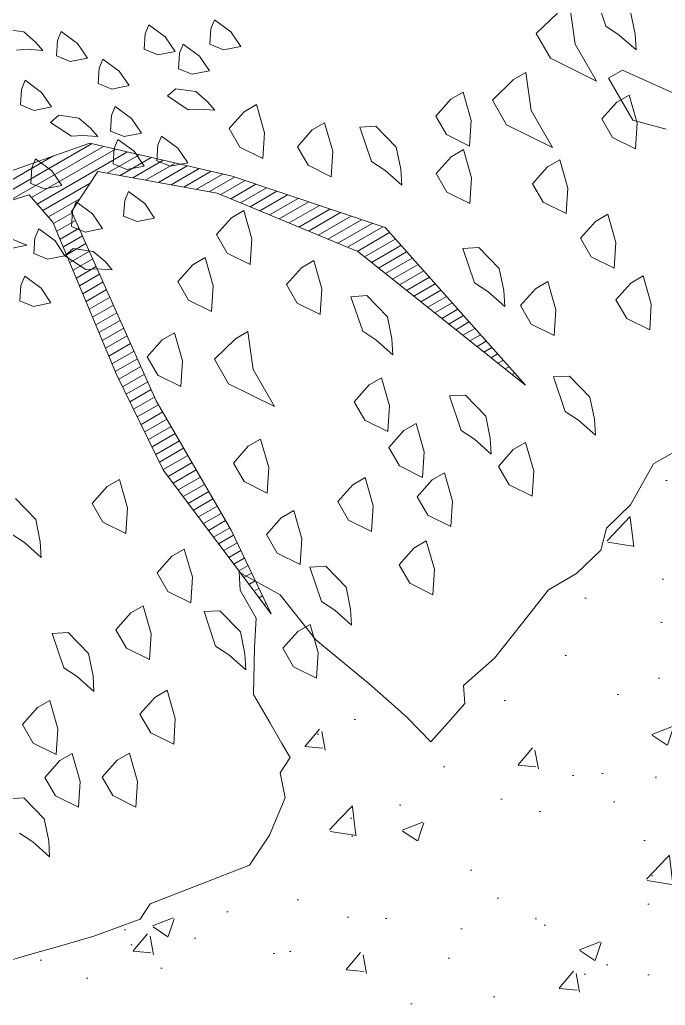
# Model space of a CAD drawing. Header units: metres. Extents: x 12093 to 20303, y 514 to 1412.
# Drawn here: x 19712.157 to 19713.261, y 702.806 to 704.492 of the extents above; entities that cross this region are included whole.
import ezdxf

# ---------------------------------------------------------------- set-up
doc = ezdxf.new("R2010")
doc.units = ezdxf.units.M
for name, color, linetype, lineweight in [('ARBOLES', 52, 'Continuous', 13), ('grass', 64, 'Continuous', 13), ('MANZANAS-ORIGINALES', 147, 'Continuous', 9)]:
    doc.layers.add(name, color=color, linetype=linetype, lineweight=lineweight)
pattern_1 = [(50, (19136.99335, 73.14804), (0.36436934, -0.03187817), [0.0381, -0.4191]), (355, (19136.99335, 73.14804), (-0.07048565, 0.38211329), [0.03048, -0.33528]), (100.451, (19137.0237, 73.1454), (0.293885, 0.35023338), [0.03238, -0.35618]), (46.1842, (19136.99335, 73.24964), (0.54215808, -0.08408466), [0.05715, -0.62865]), (96.6356, (19137.03853, 73.24264), (0.47480847, 0.4948511), [0.04857, -0.53427]), (351.184, (19136.99335, 73.24964), (0.4748092, 0.49485024), [0.04572, -0.50292]), (21, (19137.04415, 73.22424), (0.30322976, -0.20453104), [0.0381, -0.4191]), (326, (19137.04415, 73.22424), (0.12360406, 0.36837593), [0.03048, -0.33528]), (71.4514, (19137.06942, 73.2072), (0.42683298, 0.16384572), [0.03238, -0.35618]), (37.5, (19136.99335, 73.14804), (0.006177207, 0.169110078), [0, -0.331216, 0, -0.34036, 0, -0.33655]), (7.5, (19136.99335, 73.14804), (0.133639325, 0.20036115), [0, -0.194056, 0, -0.323596, 0, -0.12827]), (327.5, (19136.88007, 73.14804), (0.27118119, -0.011457488), [0, -0.127, 0, -0.39624, 0, -0.52578]), (317.5, (19136.82927, 73.14804), (0.29625836, 0.05085298), [0, -0.1651, 0, -0.263144, 0, -0.37338])]

# ---------------------------------------------------------------- blocks, each defined once
blk = doc.blocks.new('ghgfghgh')
at = {"layer": 'ARBOLES', "lineweight": 20}
for p, q in [((20002.0027, 663.4114), (20002.1318, 663.486)), ((20002.0121, 663.445), (20002.13, 663.4864)), ((20002.0423, 663.4239), (20002.1447, 663.483)), ((20002.13, 663.4864), (20002.2834, 663.4509)), ((20001.9864, 663.4125), (20002.0903, 663.4725)), ((20002.0672, 663.4278), (20002.1576, 663.48)), ((20002.0733, 663.4209), (20002.1705, 663.4771)), ((20002.1489, 663.4541), (20002.1834, 663.4741)), ((20002.1626, 663.4517), (20002.1963, 663.4711)), ((20002.1764, 663.4492), (20002.2092, 663.4681)), ((20002.1901, 663.4467), (20002.222, 663.4651)), ((20002.2039, 663.4442), (20002.2349, 663.4621)), ((20002.1387, 663.456), (20002.1103, 663.413)), ((20002.2673, 663.4328), (20002.1387, 663.456)), ((20002.2176, 663.4417), (20002.2478, 663.4592)), ((20002.2314, 663.4392), (20002.2607, 663.4562)), ((20002.2451, 663.4368), (20002.2736, 663.4532)), ((20002.2589, 663.4343), (20002.2861, 663.45)), ((20002.2834, 663.4509), (20002.4484, 663.3955)), ((20002.0793, 663.414), (20002.1304, 663.4435)), ((20002.2714, 663.4311), (20002.2976, 663.4462)), ((20002.2819, 663.4267), (20002.309, 663.4423)), ((20002.0645, 663.4309), (20001.997, 663.4096)), ((20002.0903, 663.4015), (20002.0645, 663.4309)), ((20002.419, 663.3696), (20002.2673, 663.4328)), ((20002.2924, 663.4223), (20002.3204, 663.4385)), ((20002.3029, 663.418), (20002.3318, 663.4347)), ((20002.3134, 663.4136), (20002.3432, 663.4308)), ((20002.0854, 663.4071), (20002.1193, 663.4267)), ((20002.3239, 663.4092), (20002.3546, 663.427)), ((20002.3343, 663.4049), (20002.366, 663.4232)), ((20002.3448, 663.4005), (20002.3775, 663.4193)), ((20002.091, 663.3999), (20002.111, 663.4114)), ((20002.1103, 663.413), (20002.2017, 663.2087)), ((20002.3553, 663.3961), (20002.3889, 663.4155)), ((20002.3658, 663.3918), (20002.4003, 663.4117)), ((20002.3763, 663.3874), (20002.4117, 663.4078)), ((20002.1587, 663.237), (20002.0903, 663.4015)), ((20002.0945, 663.3915), (20002.1147, 663.4032)), ((20002.3868, 663.383), (20002.4231, 663.404)), ((20002.3973, 663.3787), (20002.4345, 663.4001)), ((20002.098, 663.3831), (20002.1184, 663.3949)), ((20002.1015, 663.3747), (20002.1221, 663.3866)), ((20002.4078, 663.3743), (20002.4459, 663.3963)), ((20002.4183, 663.3699), (20002.4532, 663.3901)), ((20002.4484, 663.3955), (20002.5997, 663.2257)), ((20002.105, 663.3663), (20002.1258, 663.3783)), ((20002.4261, 663.364), (20002.4594, 663.3832)), ((20002.4337, 663.358), (20002.4655, 663.3763)), ((20002.1085, 663.3579), (20002.1295, 663.37)), ((20002.5997, 663.2257), (20002.419, 663.3696)), ((20002.4413, 663.3519), (20002.4716, 663.3694)), ((20002.112, 663.3495), (20002.1332, 663.3617)), ((20002.4488, 663.3459), (20002.4777, 663.3626)), ((20002.4564, 663.3398), (20002.4839, 663.3557)), ((20002.1155, 663.341), (20002.1369, 663.3534)), ((20002.119, 663.3326), (20002.1406, 663.3452)), ((20002.464, 663.3338), (20002.49, 663.3488)), ((20002.1225, 663.3242), (20002.1443, 663.3369)), ((20002.4716, 663.3277), (20002.4961, 663.3419)), ((20002.4792, 663.3217), (20002.5023, 663.335)), ((20002.126, 663.3158), (20002.1481, 663.3286)), ((20002.4868, 663.3156), (20002.5084, 663.3281)), ((20002.1294, 663.3074), (20002.1518, 663.3203)), ((20002.1329, 663.299), (20002.1555, 663.312)), ((20002.4944, 663.3096), (20002.5145, 663.3212)), ((20002.5019, 663.3036), (20002.5207, 663.3144)), ((20002.1364, 663.2906), (20002.1592, 663.3037)), ((20002.5095, 663.2975), (20002.5268, 663.3075)), ((20002.1399, 663.2822), (20002.1629, 663.2954)), ((20002.5171, 663.2915), (20002.5329, 663.3006)), ((20002.5247, 663.2854), (20002.5391, 663.2937)), ((20002.1434, 663.2738), (20002.1666, 663.2872)), ((20002.5323, 663.2794), (20002.5452, 663.2868)), ((20002.5399, 663.2733), (20002.5513, 663.2799)), ((20002.1469, 663.2654), (20002.1703, 663.2789)), ((20002.1504, 663.257), (20002.174, 663.2706)), ((20002.5475, 663.2673), (20002.5575, 663.2731)), ((20002.1539, 663.2486), (20002.1777, 663.2623)), ((20002.555, 663.2612), (20002.5636, 663.2662)), ((20002.5626, 663.2552), (20002.5697, 663.2593)), ((20002.1574, 663.2402), (20002.1814, 663.254)), ((20002.5702, 663.2491), (20002.5759, 663.2524)), ((20002.1612, 663.2319), (20002.1851, 663.2457)), ((20002.1652, 663.2238), (20002.1888, 663.2374)), ((20002.5778, 663.2431), (20002.582, 663.2455)), ((20002.5854, 663.2371), (20002.5881, 663.2386)), ((20002.2096, 663.1335), (20002.1587, 663.237)), ((20002.1692, 663.2157), (20002.1925, 663.2292)), ((20002.593, 663.231), (20002.5943, 663.2317)), ((20002.1732, 663.2076), (20002.1962, 663.2209)), ((20002.1772, 663.1995), (20002.1999, 663.2126)), ((20002.2017, 663.2087), (20002.2823, 663.069)), ((20002.1812, 663.1913), (20002.2041, 663.2045)), ((20002.1852, 663.1832), (20002.2086, 663.1967)), ((20002.1892, 663.1751), (20002.2131, 663.1889)), ((20002.1932, 663.167), (20002.2176, 663.1811)), ((20002.1971, 663.1589), (20002.2221, 663.1733)), ((20002.2011, 663.1507), (20002.2266, 663.1654)), ((20002.2051, 663.1426), (20002.2311, 663.1576)), ((20002.2091, 663.1345), (20002.2357, 663.1498)), ((20002.2144, 663.1271), (20002.2402, 663.142)), ((20002.3255, 662.9788), (20002.2096, 663.1335)), ((20002.2198, 663.1198), (20002.2447, 663.1342)), ((20002.2253, 663.1126), (20002.2492, 663.1264)), ((20002.2308, 663.1053), (20002.2537, 663.1185)), ((20002.2362, 663.098), (20002.2582, 663.1107)), ((20002.2417, 663.0907), (20002.2627, 663.1029)), ((20002.2471, 663.0834), (20002.2673, 663.0951)), ((20002.2526, 663.0762), (20002.2718, 663.0873)), ((20002.258, 663.0689), (20002.2763, 663.0794)), ((20002.2635, 663.0616), (20002.2808, 663.0716)), ((20002.2823, 663.069), (20002.3255, 662.9788)), ((20002.2689, 663.0543), (20002.2849, 663.0636)), ((20002.2744, 663.0471), (20002.2888, 663.0554)), ((20002.2798, 663.0398), (20002.2927, 663.0472)), ((20002.2853, 663.0325), (20002.2966, 663.0391)), ((20002.2907, 663.0252), (20002.3006, 663.0309)), ((20002.2962, 663.018), (20002.3045, 663.0227)), ((20002.3016, 663.0107), (20002.3084, 663.0146)), ((20002.3071, 663.0034), (20002.3123, 663.0064)), ((20002.3125, 662.9961), (20002.3162, 662.9982)), ((20002.318, 662.9888), (20002.3201, 662.9901)), ((20002.3234, 662.9816), (20002.324, 662.9819))]:
    blk.add_line(p, q, dxfattribs=at)
at = {"layer": 'grass'}
for p, q in [((20002.6865, 663.6127), (20002.6739, 663.6498)), ((20002.6533, 663.5935), (20002.6474, 663.6344)), ((20002.6341, 663.6267), (20002.6113, 663.6047)), ((20002.7131, 663.6281), (20002.718, 663.6043)), ((20002.0372, 663.6096), (20002.0588, 663.6065)), ((20002.1936, 663.6143), (20002.1896, 663.6045)), ((20002.2112, 663.6014), (20002.1936, 663.6143)), ((20002.2604, 663.6099), (20002.2593, 663.5932)), ((20002.2644, 663.6197), (20002.2604, 663.6099)), ((20002.282, 663.6068), (20002.2644, 663.6197)), ((20002.7008, 663.6032), (20002.6865, 663.6127)), ((20002.0588, 663.6065), (20002.0715, 663.5956)), ((20002.0991, 663.6072), (20002.0951, 663.5974)), ((20002.1167, 663.5942), (20002.0991, 663.6072)), ((20002.1896, 663.6045), (20002.1885, 663.5878)), ((20002.2219, 663.5856), (20002.2112, 663.6014)), ((20002.2927, 663.5909), (20002.282, 663.6068)), ((20002.6113, 663.6047), (20002.6267, 663.5781)), ((20002.719, 663.5871), (20002.7008, 663.6032)), ((20002.718, 663.6043), (20002.719, 663.5871)), ((20002.0715, 663.5956), (20002.0793, 663.5867)), ((20002.0951, 663.5974), (20002.094, 663.5806)), ((20002.1274, 663.5784), (20002.1167, 663.5942)), ((20002.2308, 663.5934), (20002.2268, 663.5836)), ((20002.2484, 663.5805), (20002.2308, 663.5934)), ((20002.2593, 663.5932), (20002.274, 663.5872)), ((20002.274, 663.5872), (20002.2927, 663.5909)), ((20002.6763, 663.5536), (20002.6533, 663.5935)), ((20002.0626, 663.5878), (20002.0508, 663.5869)), ((20002.0793, 663.5867), (20002.0626, 663.5878)), ((20002.094, 663.5806), (20002.1087, 663.5746)), ((20002.1087, 663.5746), (20002.1274, 663.5784)), ((20002.1441, 663.5773), (20002.1401, 663.5675)), ((20002.1617, 663.5644), (20002.1441, 663.5773)), ((20002.1885, 663.5878), (20002.2032, 663.5818)), ((20002.2032, 663.5818), (20002.2219, 663.5856)), ((20002.2268, 663.5836), (20002.2257, 663.5669)), ((20002.2591, 663.5647), (20002.2484, 663.5805)), ((20002.6267, 663.5781), (20002.6763, 663.5536)), ((20002.1401, 663.5675), (20002.139, 663.5508)), ((20002.2257, 663.5669), (20002.2404, 663.5609)), ((20002.1724, 663.5486), (20002.1617, 663.5644)), ((20002.2404, 663.5609), (20002.2591, 663.5647)), ((20002.6001, 663.5628), (20002.5868, 663.5551)), ((20002.606, 663.5219), (20002.6001, 663.5628)), ((20002.7045, 663.5654), (20002.6894, 663.5567)), ((20002.6894, 663.5567), (20002.7156, 663.5113)), ((20002.7729, 663.5343), (20002.7045, 663.5654)), ((20002.0604, 663.5544), (20002.0564, 663.5446)), ((20002.078, 663.5414), (20002.0604, 663.5544)), ((20002.139, 663.5508), (20002.1537, 663.5448)), ((20002.1537, 663.5448), (20002.1724, 663.5486)), ((20002.5868, 663.5551), (20002.564, 663.5331)), ((20002.0564, 663.5446), (20002.0553, 663.5278)), ((20002.0887, 663.5256), (20002.078, 663.5414)), ((20002.2137, 663.5375), (20002.2226, 663.5453)), ((20002.2362, 663.5225), (20002.2137, 663.5375)), ((20002.2226, 663.5453), (20002.2442, 663.5422)), ((20002.2442, 663.5422), (20002.2569, 663.5312)), ((20002.5325, 663.5415), (20002.5192, 663.5339)), ((20002.5412, 663.5111), (20002.5325, 663.5415)), ((20002.7116, 663.5385), (20002.6983, 663.5309)), ((20002.7203, 663.5081), (20002.7116, 663.5385)), ((20002.0553, 663.5278), (20002.07, 663.5218)), ((20002.07, 663.5218), (20002.0887, 663.5256)), ((20002.1575, 663.5261), (20002.1535, 663.5163)), ((20002.1751, 663.5132), (20002.1575, 663.5261)), ((20002.2569, 663.5312), (20002.2647, 663.5223)), ((20002.3098, 663.5282), (20002.2965, 663.5205)), ((20002.3185, 663.4977), (20002.3098, 663.5282)), ((20002.5192, 663.5339), (20002.5031, 663.5157)), ((20002.564, 663.5331), (20002.5794, 663.5065)), ((20002.6983, 663.5309), (20002.6822, 663.5127)), ((20002.0876, 663.5089), (20002.0965, 663.5167)), ((20002.0965, 663.5167), (20002.1181, 663.5136)), ((20002.1181, 663.5136), (20002.1308, 663.5027)), ((20002.1535, 663.5163), (20002.1524, 663.4996)), ((20002.248, 663.5234), (20002.2362, 663.5225)), ((20002.2647, 663.5223), (20002.248, 663.5234)), ((20002.2965, 663.5205), (20002.2804, 663.5023)), ((20002.5031, 663.5157), (20002.5147, 663.4958)), ((20002.629, 663.482), (20002.606, 663.5219)), ((20002.1101, 663.494), (20002.0876, 663.5089)), ((20002.1858, 663.4974), (20002.1751, 663.5132)), ((20002.3832, 663.5085), (20002.3699, 663.5008)), ((20002.3919, 663.4781), (20002.3832, 663.5085)), ((20002.4213, 663.5039), (20002.4384, 663.5049)), ((20002.4338, 663.4668), (20002.4213, 663.5039)), ((20002.4384, 663.5049), (20002.4604, 663.4822)), ((20002.5395, 663.4835), (20002.5412, 663.5111)), ((20002.5794, 663.5065), (20002.629, 663.482)), ((20002.6822, 663.5127), (20002.6937, 663.4927)), ((20002.7156, 663.5113), (20002.7514, 663.5017)), ((20002.7185, 663.4805), (20002.7203, 663.5081)), ((20002.1219, 663.4949), (20002.1101, 663.494)), ((20002.1386, 663.4938), (20002.1219, 663.4949)), ((20002.1308, 663.5027), (20002.1386, 663.4938)), ((20002.1524, 663.4996), (20002.1671, 663.4936)), ((20002.1671, 663.4936), (20002.1858, 663.4974)), ((20002.2074, 663.4942), (20002.2034, 663.4844)), ((20002.225, 663.4813), (20002.2074, 663.4942)), ((20002.2804, 663.5023), (20002.2919, 663.4824)), ((20002.3167, 663.4701), (20002.3185, 663.4977)), ((20002.3699, 663.5008), (20002.3538, 663.4827)), ((20002.5147, 663.4958), (20002.5395, 663.4835)), ((20002.6937, 663.4927), (20002.7185, 663.4805)), ((20002.1602, 663.4907), (20002.1562, 663.4809)), ((20002.1778, 663.4778), (20002.1602, 663.4907)), ((20002.2034, 663.4844), (20002.2023, 663.4677)), ((20002.2919, 663.4824), (20002.3167, 663.4701)), ((20002.3538, 663.4827), (20002.3653, 663.4627)), ((20002.4604, 663.4822), (20002.4653, 663.4584)), ((20002.1562, 663.4809), (20002.1551, 663.4642)), ((20002.1885, 663.4619), (20002.1778, 663.4778)), ((20002.2357, 663.4655), (20002.225, 663.4813)), ((20002.3901, 663.4504), (20002.3919, 663.4781)), ((20002.5195, 663.472), (20002.5034, 663.4538)), ((20002.5328, 663.4796), (20002.5195, 663.472)), ((20002.5415, 663.4492), (20002.5328, 663.4796)), ((20002.0716, 663.4697), (20002.0675, 663.4599)), ((20002.0892, 663.4568), (20002.0716, 663.4697)), ((20002.1551, 663.4642), (20002.1698, 663.4582)), ((20002.1698, 663.4582), (20002.1885, 663.4619)), ((20002.2023, 663.4677), (20002.217, 663.4617)), ((20002.217, 663.4617), (20002.2357, 663.4655)), ((20002.3653, 663.4627), (20002.3901, 663.4504)), ((20002.4482, 663.4574), (20002.4338, 663.4668)), ((20002.6234, 663.461), (20002.6073, 663.4428)), ((20002.6367, 663.4687), (20002.6234, 663.461)), ((20002.6454, 663.4382), (20002.6367, 663.4687)), ((20002.0675, 663.4599), (20002.0664, 663.4432)), ((20002.0998, 663.441), (20002.0892, 663.4568)), ((20002.4663, 663.4413), (20002.4482, 663.4574)), ((20002.4653, 663.4584), (20002.4663, 663.4413)), ((20002.5034, 663.4538), (20002.5149, 663.4339)), ((20002.0664, 663.4432), (20002.0811, 663.4372)), ((20002.0811, 663.4372), (20002.0998, 663.441)), ((20002.5397, 663.4216), (20002.5415, 663.4492)), ((20002.6073, 663.4428), (20002.6188, 663.4229)), ((20002.1716, 663.4345), (20002.1676, 663.4247)), ((20002.1892, 663.4216), (20002.1716, 663.4345)), ((20002.5149, 663.4339), (20002.5397, 663.4216)), ((20002.6436, 663.4106), (20002.6454, 663.4382)), ((20002.1154, 663.4232), (20002.1114, 663.4134)), ((20002.133, 663.4103), (20002.1154, 663.4232)), ((20002.1676, 663.4247), (20002.1665, 663.408)), ((20002.1999, 663.4058), (20002.1892, 663.4216)), ((20002.6188, 663.4229), (20002.6436, 663.4106)), ((20002.1114, 663.4134), (20002.1103, 663.3967)), ((20002.1437, 663.3944), (20002.133, 663.4103)), ((20002.1665, 663.408), (20002.1812, 663.402)), ((20002.296, 663.4138), (20002.2827, 663.4062)), ((20002.3047, 663.3834), (20002.296, 663.4138)), ((20002.6884, 663.4099), (20002.6751, 663.4022)), ((20002.6971, 663.3794), (20002.6884, 663.4099)), ((20002.1103, 663.3967), (20002.125, 663.3906)), ((20002.1812, 663.402), (20002.1999, 663.4058)), ((20002.2827, 663.4062), (20002.2666, 663.388)), ((20002.6751, 663.4022), (20002.6589, 663.384)), ((20002.062, 663.3764), (20002.0326, 663.3884)), ((20002.0749, 663.394), (20002.0709, 663.3842)), ((20002.0925, 663.3811), (20002.0749, 663.394)), ((20002.125, 663.3906), (20002.1437, 663.3944)), ((20002.2666, 663.388), (20002.2781, 663.368)), ((20002.0246, 663.3688), (20002.062, 663.3764)), ((20002.0709, 663.3842), (20002.0698, 663.3675)), ((20002.1032, 663.3652), (20002.0925, 663.3811)), ((20002.3029, 663.3558), (20002.3047, 663.3834)), ((20002.6589, 663.384), (20002.6705, 663.3641)), ((20002.6953, 663.3518), (20002.6971, 663.3794)), ((20002.0698, 663.3675), (20002.0845, 663.3615)), ((20002.0845, 663.3615), (20002.1032, 663.3652)), ((20002.1032, 663.3652), (20002.1121, 663.373)), ((20002.1257, 663.3503), (20002.1032, 663.3652)), ((20002.1121, 663.373), (20002.1337, 663.3699)), ((20002.1337, 663.3699), (20002.1464, 663.359)), ((20002.2781, 663.368), (20002.3029, 663.3558)), ((20002.5323, 663.373), (20002.5495, 663.374)), ((20002.5449, 663.3359), (20002.5323, 663.373)), ((20002.5495, 663.374), (20002.5715, 663.3513)), ((20002.1464, 663.359), (20002.1542, 663.3501)), ((20002.241, 663.3555), (20002.2249, 663.3373)), ((20002.2543, 663.3632), (20002.241, 663.3555)), ((20002.263, 663.3327), (20002.2543, 663.3632)), ((20002.3715, 663.3599), (20002.3582, 663.3522)), ((20002.3802, 663.3295), (20002.3715, 663.3599)), ((20002.6705, 663.3641), (20002.6953, 663.3518)), ((20002.1375, 663.3512), (20002.1257, 663.3503)), ((20002.1542, 663.3501), (20002.1375, 663.3512)), ((20002.3582, 663.3522), (20002.3421, 663.334)), ((20002.5715, 663.3513), (20002.5763, 663.3275)), ((20002.0558, 663.3332), (20002.0547, 663.3165)), ((20002.0598, 663.343), (20002.0558, 663.3332)), ((20002.0774, 663.33), (20002.0598, 663.343)), ((20002.2249, 663.3373), (20002.2364, 663.3174)), ((20002.3421, 663.334), (20002.3536, 663.3141)), ((20002.5592, 663.3264), (20002.5449, 663.3359)), ((20002.6239, 663.3372), (20002.6106, 663.3295)), ((20002.6326, 663.3068), (20002.6239, 663.3372)), ((20002.7134, 663.3357), (20002.6973, 663.3175)), ((20002.7267, 663.3434), (20002.7134, 663.3357)), ((20002.7354, 663.3129), (20002.7267, 663.3434)), ((20002.0881, 663.3142), (20002.0774, 663.33)), ((20002.2612, 663.3051), (20002.263, 663.3327)), ((20002.3784, 663.3018), (20002.3802, 663.3295)), ((20002.5774, 663.3103), (20002.5592, 663.3264)), ((20002.5763, 663.3275), (20002.5774, 663.3103)), ((20002.6106, 663.3295), (20002.5945, 663.3114)), ((20002.0547, 663.3165), (20002.0694, 663.3104)), ((20002.0694, 663.3104), (20002.0881, 663.3142)), ((20002.2364, 663.3174), (20002.2612, 663.3051)), ((20002.3536, 663.3141), (20002.3784, 663.3018)), ((20002.4116, 663.321), (20002.4288, 663.3221)), ((20002.4242, 663.2839), (20002.4116, 663.321)), ((20002.4288, 663.3221), (20002.4508, 663.2993)), ((20002.6973, 663.3175), (20002.7089, 663.2976)), ((20002.7337, 663.2853), (20002.7354, 663.3129)), ((20002.5945, 663.3114), (20002.606, 663.2914)), ((20002.6308, 663.2791), (20002.6326, 663.3068)), ((20002.4508, 663.2993), (20002.4556, 663.2755)), ((20002.606, 663.2914), (20002.6308, 663.2791)), ((20002.7089, 663.2976), (20002.7337, 663.2853)), ((20002.2213, 663.2821), (20002.208, 663.2744)), ((20002.2301, 663.2517), (20002.2213, 663.2821)), ((20002.3004, 663.2834), (20002.2871, 663.2757)), ((20002.3063, 663.2425), (20002.3004, 663.2834)), ((20002.4385, 663.2745), (20002.4242, 663.2839)), ((20002.208, 663.2744), (20002.1919, 663.2562)), ((20002.2871, 663.2757), (20002.2643, 663.2537)), ((20002.4567, 663.2584), (20002.4385, 663.2745)), ((20002.4556, 663.2755), (20002.4567, 663.2584)), ((20002.1919, 663.2562), (20002.2035, 663.2363)), ((20002.2283, 663.224), (20002.2301, 663.2517)), ((20002.2643, 663.2537), (20002.2797, 663.2271)), ((20002.3293, 663.2026), (20002.3063, 663.2425)), ((20002.2035, 663.2363), (20002.2283, 663.224)), ((20002.2797, 663.2271), (20002.3293, 663.2026)), ((20002.4444, 663.2336), (20002.4311, 663.2259)), ((20002.4531, 663.2031), (20002.4444, 663.2336)), ((20002.6301, 663.2344), (20002.6472, 663.2354)), ((20002.6426, 663.1973), (20002.6301, 663.2344)), ((20002.6472, 663.2354), (20002.6692, 663.2127)), ((20002.4311, 663.2259), (20002.415, 663.2077)), ((20002.415, 663.2077), (20002.4265, 663.1878)), ((20002.5178, 663.2139), (20002.5349, 663.2149)), ((20002.5304, 663.1768), (20002.5178, 663.2139)), ((20002.5349, 663.2149), (20002.557, 663.1922)), ((20002.6692, 663.2127), (20002.6741, 663.1889)), ((20002.4513, 663.1755), (20002.4531, 663.2031)), ((20002.657, 663.1878), (20002.6426, 663.1973)), ((20002.4265, 663.1878), (20002.4513, 663.1755)), ((20002.4818, 663.1842), (20002.4685, 663.1765)), ((20002.4905, 663.1538), (20002.4818, 663.1842)), ((20002.557, 663.1922), (20002.5618, 663.1684)), ((20002.6751, 663.1717), (20002.657, 663.1878)), ((20002.6741, 663.1889), (20002.6751, 663.1717)), ((20002.4685, 663.1765), (20002.4524, 663.1584)), ((20002.5447, 663.1673), (20002.5304, 663.1768)), ((20002.7984, 663.1758), (20002.7378, 663.1408)), ((20002.3142, 663.1673), (20002.3009, 663.1596)), ((20002.3229, 663.1368), (20002.3142, 663.1673)), ((20002.5629, 663.1512), (20002.5447, 663.1673)), ((20002.5618, 663.1684), (20002.5629, 663.1512)), ((20002.5999, 663.1638), (20002.5866, 663.1561)), ((20002.6086, 663.1333), (20002.5999, 663.1638)), ((20002.3009, 663.1596), (20002.2848, 663.1414)), ((20002.4524, 663.1584), (20002.4639, 663.1384)), ((20002.4887, 663.1261), (20002.4905, 663.1538)), ((20002.5866, 663.1561), (20002.5705, 663.1379)), ((20002.2848, 663.1414), (20002.2963, 663.1215)), ((20002.3212, 663.1092), (20002.3229, 663.1368)), ((20002.4639, 663.1384), (20002.4887, 663.1261)), ((20002.5125, 663.131), (20002.4992, 663.1233)), ((20002.5212, 663.1006), (20002.5125, 663.131)), ((20002.5705, 663.1379), (20002.582, 663.118)), ((20002.6069, 663.1057), (20002.6086, 663.1333)), ((20002.7378, 663.1408), (20002.7131, 663.0963)), ((20002.1621, 663.1237), (20002.1488, 663.1161)), ((20002.1708, 663.0933), (20002.1621, 663.1237)), ((20002.2963, 663.1215), (20002.3212, 663.1092)), ((20002.4268, 663.1259), (20002.4135, 663.1182)), ((20002.4355, 663.0954), (20002.4268, 663.1259)), ((20002.4992, 663.1233), (20002.4831, 663.1052)), ((20002.1488, 663.1161), (20002.1327, 663.0979)), ((20002.4135, 663.1182), (20002.3974, 663.1)), ((20002.582, 663.118), (20002.6069, 663.1057)), ((20002.0498, 663.1032), (20002.0718, 663.0805)), ((20002.3974, 663.1), (20002.4089, 663.0801)), ((20002.4831, 663.1052), (20002.4946, 663.0852)), ((20002.5194, 663.073), (20002.5212, 663.1006)), ((20002.1327, 663.0979), (20002.1442, 663.0779)), ((20002.169, 663.0657), (20002.1708, 663.0933)), ((20002.3498, 663.0903), (20002.3365, 663.0826)), ((20002.3585, 663.0599), (20002.3498, 663.0903)), ((20002.4337, 663.0678), (20002.4355, 663.0954)), ((20002.7131, 663.0963), (20002.6872, 663.0713)), ((20002.0718, 663.0805), (20002.0766, 663.0567)), ((20002.1442, 663.0779), (20002.169, 663.0657)), ((20002.3365, 663.0826), (20002.3204, 663.0644)), ((20002.4089, 663.0801), (20002.4337, 663.0678)), ((20002.4946, 663.0852), (20002.5194, 663.073)), ((20002.6872, 663.0713), (20002.6808, 663.0474)), ((20002.0595, 663.0557), (20002.0452, 663.0651)), ((20002.0766, 663.0567), (20002.0777, 663.0396)), ((20002.3204, 663.0644), (20002.3319, 663.0445)), ((20002.3567, 663.0322), (20002.3585, 663.0599)), ((20002.4928, 663.0576), (20002.4795, 663.0499)), ((20002.5015, 663.0272), (20002.4928, 663.0576)), ((20002.0777, 663.0396), (20002.0595, 663.0557)), ((20002.2319, 663.0488), (20002.2186, 663.0411)), ((20002.2406, 663.0184), (20002.2319, 663.0488)), ((20002.4795, 663.0499), (20002.4634, 663.0318)), ((20002.6808, 663.0474), (20002.6549, 663.0224)), ((20002.2186, 663.0411), (20002.2025, 663.023)), ((20002.3319, 663.0445), (20002.3567, 663.0322)), ((20002.3672, 663.0294), (20002.3844, 663.0304)), ((20002.3798, 662.9923), (20002.3672, 663.0294)), ((20002.3844, 663.0304), (20002.4064, 663.0077)), ((20002.4634, 663.0318), (20002.4749, 663.0118)), ((20002.4997, 662.9995), (20002.5015, 663.0272)), ((20002.2025, 663.023), (20002.214, 663.003)), ((20002.2388, 662.9908), (20002.2406, 663.0184)), ((20002.2909, 663.024), (20002.2921, 663.0045)), ((20002.3354, 662.9993), (20002.2909, 663.024)), ((20002.6549, 663.0224), (20002.6247, 663.0049)), ((20002.2921, 663.0045), (20002.3095, 662.9742)), ((20002.4064, 663.0077), (20002.4112, 662.9839)), ((20002.4749, 663.0118), (20002.4997, 662.9995)), ((20002.6247, 663.0049), (20002.5956, 662.9679)), ((20002.214, 663.003), (20002.2388, 662.9908)), ((20002.3736, 662.9507), (20002.3354, 662.9993)), ((20002.1874, 662.9877), (20002.1741, 662.98)), ((20002.1961, 662.9572), (20002.1874, 662.9877)), ((20002.2532, 662.9813), (20002.2703, 662.9823)), ((20002.2703, 662.9823), (20002.2923, 662.9596)), ((20002.3941, 662.9829), (20002.3798, 662.9923)), ((20002.4123, 662.9668), (20002.3941, 662.9829)), ((20002.4112, 662.9839), (20002.4123, 662.9668)), ((20002.1741, 662.98), (20002.158, 662.9618)), ((20002.2657, 662.9442), (20002.2532, 662.9813)), ((20002.3095, 662.9742), (20002.3075, 662.9428)), ((20002.158, 662.9618), (20002.1695, 662.9419)), ((20002.3675, 662.9675), (20002.3542, 662.9598)), ((20002.3762, 662.9371), (20002.3675, 662.9675)), ((20002.5956, 662.9679), (20002.5665, 662.931)), ((20002.0895, 662.9577), (20002.1066, 662.9587)), ((20002.102, 662.9206), (20002.0895, 662.9577)), ((20002.1066, 662.9587), (20002.1286, 662.936)), ((20002.1943, 662.9296), (20002.1961, 662.9572)), ((20002.2923, 662.9596), (20002.2972, 662.9358)), ((20002.3542, 662.9598), (20002.3381, 662.9417)), ((20002.4312, 662.9033), (20002.3736, 662.9507)), ((20002.1695, 662.9419), (20002.1943, 662.9296)), ((20002.28, 662.9348), (20002.2657, 662.9442)), ((20002.3075, 662.9428), (20002.3066, 662.8919)), ((20002.3381, 662.9417), (20002.3496, 662.9217)), ((20002.1286, 662.936), (20002.1335, 662.9122)), ((20002.2982, 662.9186), (20002.28, 662.9348)), ((20002.2972, 662.9358), (20002.2982, 662.9186)), ((20002.3744, 662.9095), (20002.3762, 662.9371)), ((20002.5665, 662.931), (20002.533, 662.9015)), ((20002.1163, 662.9112), (20002.102, 662.9206)), ((20002.3496, 662.9217), (20002.3744, 662.9095)), ((20002.1345, 662.8951), (20002.1163, 662.9112)), ((20002.1335, 662.9122), (20002.1345, 662.8951)), ((20002.4519, 662.8849), (20002.4312, 662.9033)), ((20002.533, 662.9015), (20002.5342, 662.8821)), ((20002.2002, 662.8887), (20002.1841, 662.8705)), ((20002.2135, 662.8964), (20002.2002, 662.8887)), ((20002.2222, 662.8659), (20002.2135, 662.8964)), ((20002.3066, 662.8919), (20002.3241, 662.8616)), ((20002.0736, 662.8777), (20002.0575, 662.8595)), ((20002.0869, 662.8853), (20002.0736, 662.8777)), ((20002.0956, 662.8549), (20002.0869, 662.8853)), ((20002.4725, 662.8666), (20002.4519, 662.8849)), ((20002.5342, 662.8821), (20002.5159, 662.8614)), ((20002.1841, 662.8705), (20002.1957, 662.8506)), ((20002.2205, 662.8383), (20002.2222, 662.8659)), ((20002.4976, 662.8407), (20002.4725, 662.8666)), ((20002.0575, 662.8595), (20002.069, 662.8395)), ((20002.0939, 662.8273), (20002.0956, 662.8549)), ((20002.3241, 662.8616), (20002.3372, 662.8389)), ((20002.5159, 662.8614), (20002.4976, 662.8407)), ((20002.1957, 662.8506), (20002.2205, 662.8383)), ((20002.069, 662.8395), (20002.0939, 662.8273)), ((20002.3372, 662.8389), (20002.346, 662.8238)), ((20002.111, 662.8283), (20002.0977, 662.8206)), ((20002.1197, 662.7979), (20002.111, 662.8283)), ((20002.1729, 662.8286), (20002.1596, 662.8209)), ((20002.1816, 662.7981), (20002.1729, 662.8286)), ((20002.346, 662.8238), (20002.3352, 662.8075)), ((20002.0977, 662.8206), (20002.0816, 662.8025)), ((20002.1596, 662.8209), (20002.1435, 662.8027)), ((20002.0816, 662.8025), (20002.0931, 662.7825)), ((20002.1435, 662.8027), (20002.155, 662.7828)), ((20002.3352, 662.8075), (20002.3407, 662.7804)), ((20002.1179, 662.7702), (20002.1197, 662.7979)), ((20002.1798, 662.7705), (20002.1816, 662.7981)), ((20002.0417, 662.7794), (20002.0588, 662.7805)), ((20002.0588, 662.7805), (20002.0808, 662.7577)), ((20002.0931, 662.7825), (20002.1179, 662.7702)), ((20002.155, 662.7828), (20002.1798, 662.7705)), ((20002.3407, 662.7804), (20002.3236, 662.7403)), ((20002.0808, 662.7577), (20002.0857, 662.7339)), ((20002.0686, 662.7329), (20002.0542, 662.7423)), ((20002.3236, 662.7403), (20002.3021, 662.7077)), ((20002.0867, 662.7168), (20002.0686, 662.7329)), ((20002.0857, 662.7339), (20002.0867, 662.7168)), ((20002.3021, 662.7077), (20002.195, 662.666)), ((20002.195, 662.666), (20002.1842, 662.6497)), ((20002.1842, 662.6497), (20002.1345, 662.6311)), ((20002.0998, 662.6212), (20002.0652, 662.6113)), ((20002.1345, 662.6311), (20002.0998, 662.6212)), ((20002.0652, 662.6113), (20002.0306, 662.6014))]:
    blk.add_line(p, q, dxfattribs=at)

msp = doc.modelspace()

# ---------------------------------------------------------------- hatches: boundary and pattern name
at = {"layer": 'grass'}
h = msp.add_hatch(dxfattribs=at)
h.set_pattern_fill('AR-CONC', color=256, scale=0.002, style=0)
h.set_pattern_definition(pattern_1)
h.paths.add_polyline_path([(19714.6138, 703.9979), (19714.35, 704.056), (19713.6371, 704.6394), (19713.631, 704.5813), (19713.6088, 704.5366), (19713.5696, 704.4659), (19713.5526, 704.4401), (19713.5493, 704.3902), (19713.536, 704.3025), (19713.5429, 704.2905), (19713.4968, 704.2319), (19713.4211, 704.2522), (19713.4003, 704.2882), (19713.3941, 704.2931), (19713.3375, 704.0823), (19713.369, 703.9822), (19713.3917, 703.9153), (19713.3372, 703.7879), (19713.244, 703.734), (19713.0686, 703.0805), (19714.2322, 702.9431)])
h = msp.add_hatch(dxfattribs=at)
h.set_pattern_fill('AR-CONC', color=256, scale=0.002, style=0)
h.set_pattern_definition(pattern_1)
h.paths.add_polyline_path([(19713.244, 703.734), (19713.2413, 703.7324), (19713.202, 703.6618), (19713.161, 703.6221), (19713.1508, 703.5843), (19713.1098, 703.5446), (19713.0618, 703.5168), (19713.0156, 703.4582), (19712.9695, 703.3996), (19712.9165, 703.353), (19712.9183, 703.322), (19712.8892, 703.2892), (19712.8602, 703.2565), (19712.8205, 703.2975), (19712.7877, 703.3266), (19712.7549, 703.3557), (19712.6635, 703.4309), (19712.6604, 703.4348), (19712.6677, 703.4093), (19712.6649, 703.3655), (19712.6255, 703.385), (19712.6072, 703.4166), (19712.6328, 703.4454), (19712.6461, 703.4531), (19712.603, 703.5079), (19712.5604, 703.5316), (19712.5873, 703.4754), (19712.5345, 703.546), (19712.5324, 703.5471), (19712.5342, 703.5162), (19712.562, 703.4682), (19712.5587, 703.4184), (19712.5574, 703.3376), (19712.5851, 703.2896), (19712.6059, 703.2536), (19712.6197, 703.2296), (19712.6027, 703.2038), (19712.6114, 703.1609), (19712.6007, 703.1357), (19713.0686, 703.0805)])
h = msp.add_hatch(dxfattribs=at)
h.set_pattern_fill('AR-CONC', color=256, scale=0.002, style=0)
h.set_pattern_definition(pattern_1)
h.paths.add_polyline_path([(19712.2086, 702.9023), (19712.1744, 702.8926), (19712.1195, 702.8768), (19712.0646, 702.8611), (19712.0457, 702.8662), (19712.006, 702.9073), (19711.9575, 702.9913), (19711.9487, 703.0342), (19711.933, 703.0891), (19711.9348, 703.0958), (19711.9275, 703.1085), (19711.9428, 703.1258), (19711.9431, 703.127), (19711.934, 703.1901), (19711.9104, 703.2111), (19711.8992, 703.2185), (19711.7846, 703.232), (19711.7972, 703.188), (19711.7944, 703.1441), (19711.7867, 703.1479), (19711.7904, 703.0856), (19711.7976, 703.0898), (19711.8115, 703.0415), (19711.8104, 703.0244), (19711.8615, 702.9358), (19711.8394, 702.8911), (19711.8223, 702.8652), (19711.7863, 702.8444), (19711.7485, 702.8546), (19711.6917, 702.8698), (19711.6349, 702.885), (19711.4941, 702.8517), (19711.472, 702.807), (19711.4032, 702.8152), (19711.3478, 702.9112), (19711.3353, 703.016), (19711.3159, 703.1328), (19711.2753, 703.203), (19711.2419, 703.0782), (19711.2687, 703.2044), (19711.1857, 703.1994), (19711.1993, 703.1521), (19711.1964, 703.1083), (19711.1708, 703.121), (19711.1599, 703.0427), (19711.1706, 702.9689), (19711.1175, 702.9222), (19711.1149, 702.9218), (19711.1158, 702.907), (19711.1016, 702.9196), (19711.044, 702.91), (19710.9686, 702.5111, -0.00093), (19712.0716, 702.2559)])
h.paths.add_polyline_path([(19711.8873, 702.9588), (19711.8691, 702.9904), (19711.8946, 703.0192), (19711.9157, 703.0314), (19711.9295, 702.9831), (19711.9267, 702.9393)], flags=16)
h.paths.add_polyline_path([(19711.2927, 702.8685), (19711.2639, 702.8941), (19711.2411, 702.9091), (19711.2212, 702.9679), (19711.2484, 702.9695), (19711.2833, 702.9334), (19711.291, 702.8957)], flags=16)
h.paths.add_polyline_path([(19711.3239, 702.985), (19711.2951, 703.0105), (19711.2723, 703.0255), (19711.2524, 703.0843), (19711.2796, 703.086), (19711.3145, 703.0499), (19711.3222, 703.0122)], flags=16)
h.paths.add_polyline_path([(19711.2241, 703.0117), (19711.1847, 703.0312), (19711.1664, 703.0628), (19711.192, 703.0916), (19711.2131, 703.1038), (19711.2269, 703.0555)], flags=16)
h = msp.add_hatch(dxfattribs=at)
h.set_pattern_fill('AR-CONC', color=256, scale=0.002, style=0)
h.set_pattern_definition(pattern_1)
h.paths.add_polyline_path([(19713.0686, 703.0805), (19712.6007, 703.1357), (19712.5842, 703.0972), (19712.5501, 703.0454), (19712.3803, 702.9794), (19712.3632, 702.9535), (19712.2843, 702.924), (19712.2294, 702.9083), (19712.2086, 702.9023), (19712.0716, 702.2559, -0.000494), (19712.657, 702.1187), (19712.8019, 702.0868)])
h = msp.add_hatch(dxfattribs=at)
h.set_pattern_fill('AR-CONC', color=256, scale=0.002, style=0)
h.set_pattern_definition(pattern_1)
h.paths.add_polyline_path([(19714.2322, 702.9431), (19713.0686, 703.0805), (19712.8019, 702.0868), (19713.8398, 701.8585)])

# ---------------------------------------------------------------- linework, layer by layer
at = {"layer": 'MANZANAS-ORIGINALES'}
for centre, radius, start, end in [((19642.9403, 405.9341), 304.279, 76.754672, 83.883439), ((19642.9585, 406.0744), 303.9876, 76.751542, 83.884028)]:
    msp.add_arc(centre, radius, start, end, dxfattribs=at)

# ---------------------------------------------------------------- block references
at = {"layer": 'Defpoints', "lineweight": 20, "xscale": 1.586003757394792, "yscale": 1.586003757394792, "zscale": 1.586003757394792}
msp.add_blockref('ghgfghgh', (-12011.1761, -348.0114), dxfattribs=at)

doc.saveas('drawing.dxf')
